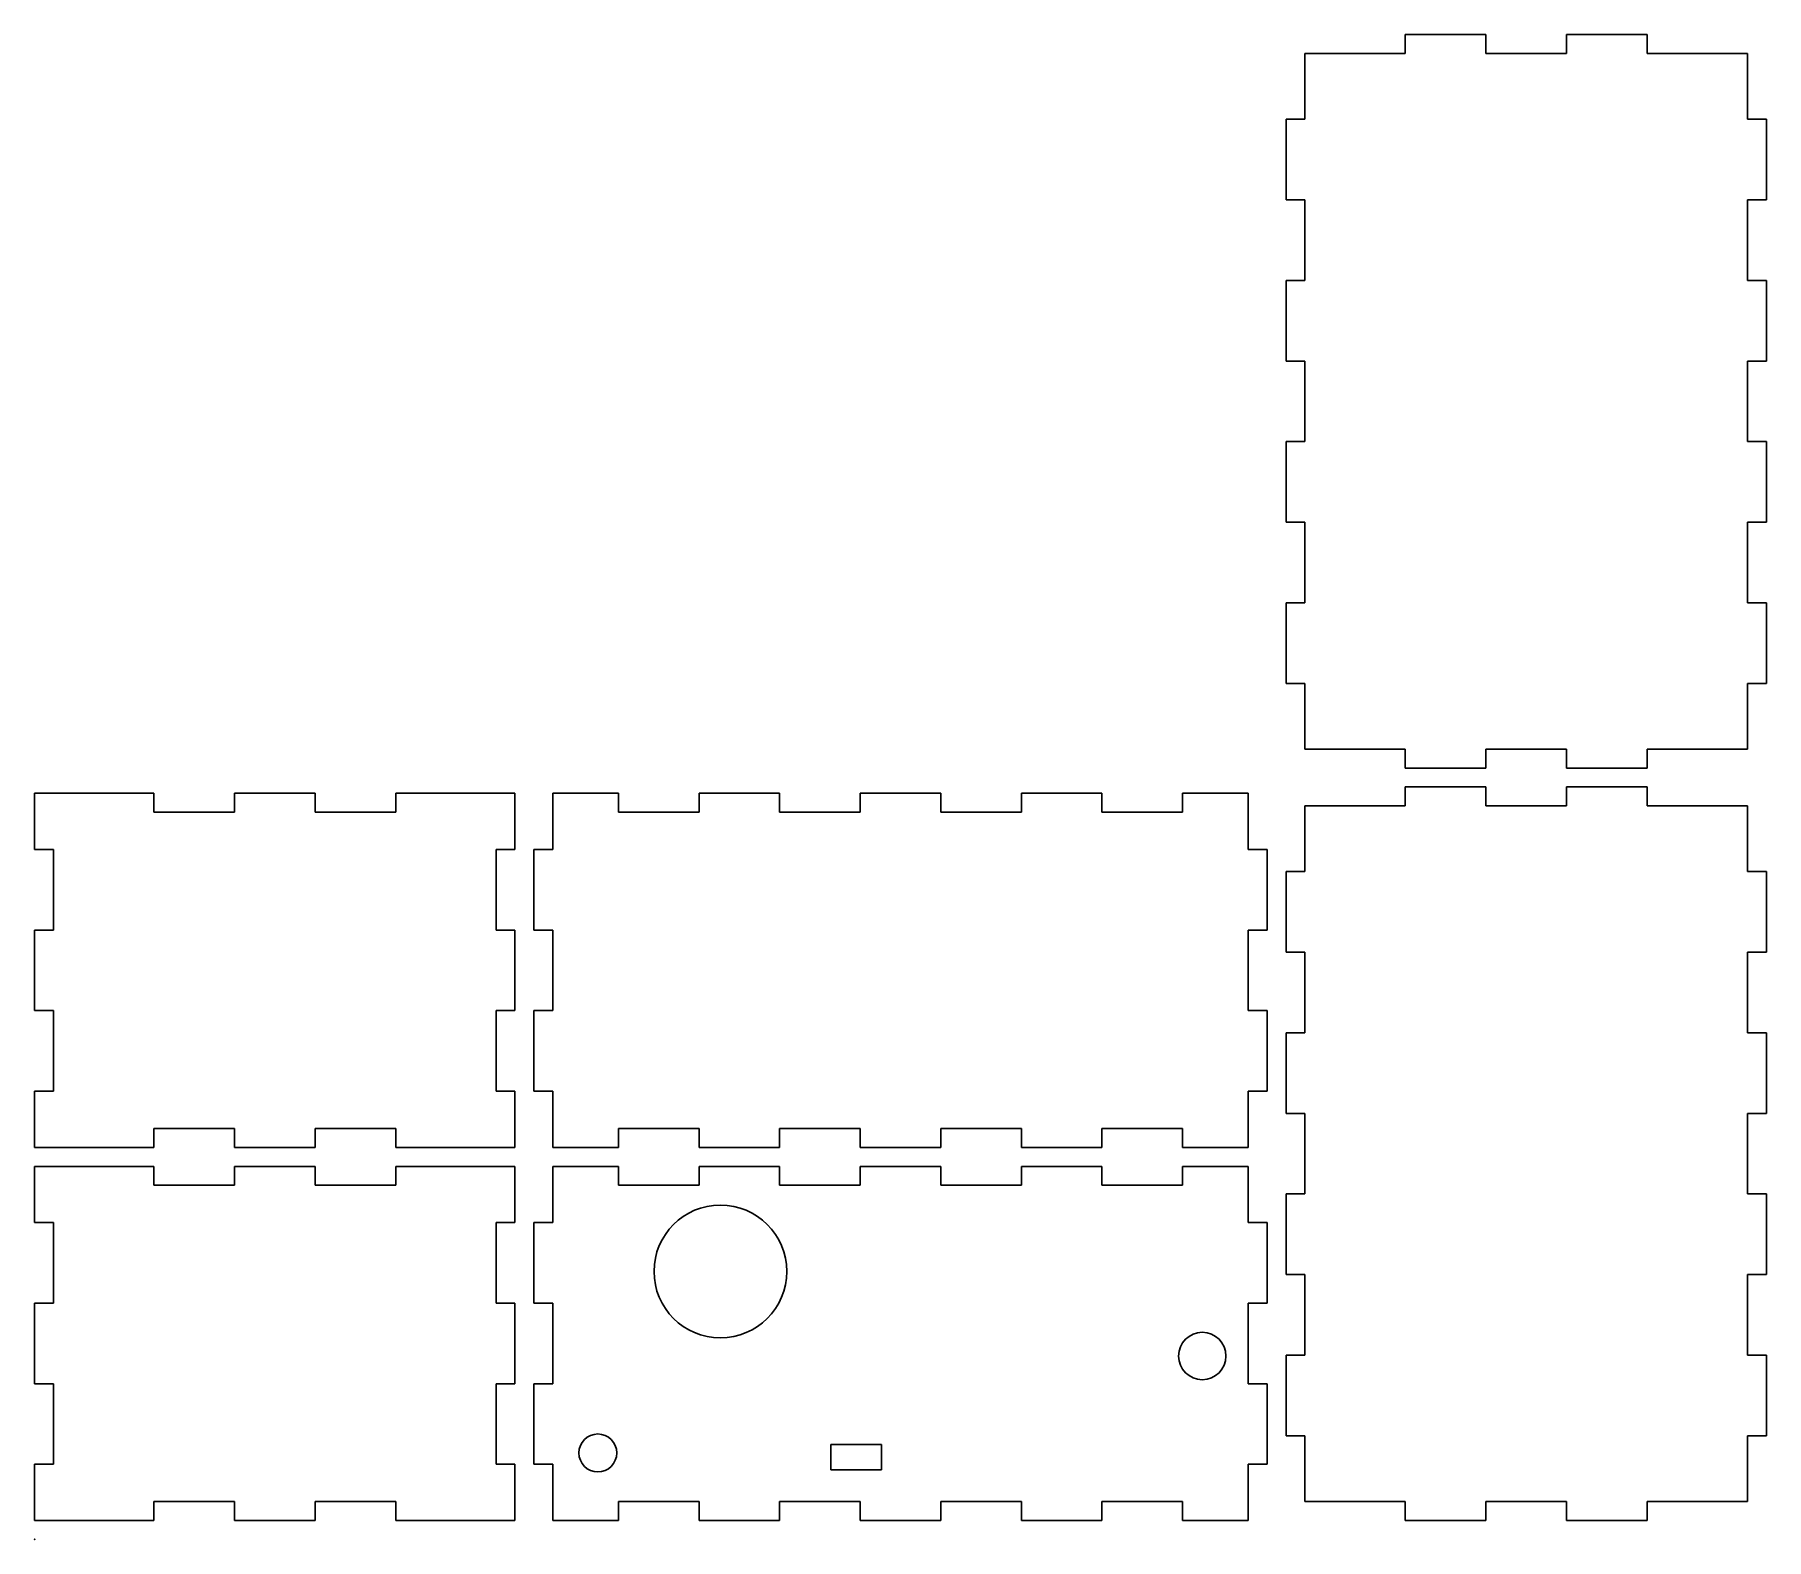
# Model space of a CAD drawing. Header units: centimetres. Extents: x 0 to 27.4, y 0 to 23.8.
import ezdxf

# ---------------------------------------------------------------- set-up
doc = ezdxf.new("R2010")
doc.units = ezdxf.units.CM
doc.header["$MEASUREMENT"] = 0
doc.layers.add('Caixa  tcc V1 v1_Sketch3', color=7, linetype='Continuous')

msp = doc.modelspace()

# ---------------------------------------------------------------- linework, layer by layer
at = {"layer": 'Caixa  tcc V1 v1_Sketch3'}
for p, q in [((21.6875, 23.8), (21.6875, 23.5)), ((22.9625, 23.8), (21.6875, 23.8)), ((22.9625, 23.5), (22.9625, 23.8)), ((24.2375, 23.8), (24.2375, 23.5)), ((25.5125, 23.8), (24.2375, 23.8)), ((25.5125, 23.5), (25.5125, 23.8)), ((20.1, 23.5), (20.1, 22.4625)), ((20.4125, 23.5), (20.1, 23.5)), ((21.6875, 23.5), (20.4125, 23.5)), ((24.2375, 23.5), (22.9625, 23.5)), ((27.1, 23.5), (25.5125, 23.5)), ((27.1, 22.4625), (27.1, 23.5)), ((20.1, 22.4625), (19.8, 22.4625)), ((19.8, 22.4625), (19.8, 21.1875)), ((27.4, 22.4625), (27.1, 22.4625)), ((27.4, 21.1875), (27.4, 22.4625)), ((19.8, 21.1875), (20.1, 21.1875)), ((20.1, 21.1875), (20.1, 19.9125)), ((27.1, 21.1875), (27.4, 21.1875)), ((27.1, 19.9125), (27.1, 21.1875)), ((19.8, 19.9125), (19.8, 18.6375)), ((20.1, 19.9125), (19.8, 19.9125)), ((27.4, 19.9125), (27.1, 19.9125)), ((27.4, 18.6375), (27.4, 19.9125)), ((19.8, 18.6375), (20.1, 18.6375)), ((20.1, 18.6375), (20.1, 17.3625)), ((27.1, 17.3625), (27.1, 18.6375)), ((27.1, 18.6375), (27.4, 18.6375)), ((20.1, 17.3625), (19.8, 17.3625)), ((19.8, 17.3625), (19.8, 16.0875)), ((27.4, 17.3625), (27.1, 17.3625)), ((27.4, 16.0875), (27.4, 17.3625)), ((19.8, 16.0875), (20.1, 16.0875)), ((20.1, 16.0875), (20.1, 14.8125)), ((27.1, 16.0875), (27.4, 16.0875)), ((27.1, 14.8125), (27.1, 16.0875)), ((19.8, 14.8125), (19.8, 13.5375)), ((20.1, 14.8125), (19.8, 14.8125)), ((27.4, 14.8125), (27.1, 14.8125)), ((27.4, 13.5375), (27.4, 14.8125)), ((19.8, 13.5375), (20.1, 13.5375)), ((20.1, 13.5375), (20.1, 12.5)), ((27.1, 12.5), (27.1, 13.5375)), ((27.1, 13.5375), (27.4, 13.5375)), ((20.1, 12.5), (21.6875, 12.5)), ((21.6875, 12.5), (21.6875, 12.2)), ((22.9625, 12.5), (24.2375, 12.5)), ((22.9625, 12.2), (22.9625, 12.5)), ((24.2375, 12.5), (24.2375, 12.2)), ((25.5125, 12.5), (26.7875, 12.5)), ((25.5125, 12.2), (25.5125, 12.5)), ((26.7875, 12.5), (27.1, 12.5)), ((21.6875, 12.2), (22.9625, 12.2)), ((24.2375, 12.2), (25.5125, 12.2)), ((0, 11.8), (0, 10.9125)), ((0.6125, 11.8), (0, 11.8)), ((1.8875, 11.8), (0.6125, 11.8)), ((1.8875, 11.5), (1.8875, 11.8)), ((4.4375, 11.8), (3.1625, 11.8)), ((3.1625, 11.8), (3.1625, 11.5)), ((4.4375, 11.5), (4.4375, 11.8)), ((5.7125, 11.8), (5.7125, 11.5)), ((7.6, 11.8), (5.7125, 11.8)), ((7.6, 10.9125), (7.6, 11.8)), ((9.2375, 11.8), (8.2, 11.8)), ((8.2, 11.8), (8.2, 10.9125)), ((9.2375, 11.5), (9.2375, 11.8)), ((11.7875, 11.8), (10.5125, 11.8)), ((10.5125, 11.8), (10.5125, 11.5)), ((11.7875, 11.5), (11.7875, 11.8)), ((13.0625, 11.8), (13.0625, 11.5)), ((14.3375, 11.8), (13.0625, 11.8)), ((14.3375, 11.5), (14.3375, 11.8)), ((15.6125, 11.8), (15.6125, 11.5)), ((16.8875, 11.8), (15.6125, 11.8)), ((16.8875, 11.5), (16.8875, 11.8)), ((19.2, 11.8), (18.1625, 11.8)), ((18.1625, 11.8), (18.1625, 11.5)), ((19.2, 10.9125), (19.2, 11.8)), ((21.6875, 11.9), (21.6875, 11.6)), ((22.9625, 11.9), (21.6875, 11.9)), ((22.9625, 11.6), (22.9625, 11.9)), ((24.2375, 11.9), (24.2375, 11.6)), ((25.5125, 11.9), (24.2375, 11.9)), ((25.5125, 11.6), (25.5125, 11.9)), ((20.4125, 11.6), (20.1, 11.6)), ((20.1, 11.6), (20.1, 10.5625)), ((21.6875, 11.6), (20.4125, 11.6)), ((24.2375, 11.6), (22.9625, 11.6)), ((27.1, 11.6), (25.5125, 11.6)), ((27.1, 10.5625), (27.1, 11.6)), ((3.1625, 11.5), (1.8875, 11.5)), ((5.7125, 11.5), (4.4375, 11.5)), ((10.5125, 11.5), (9.2375, 11.5)), ((13.0625, 11.5), (11.7875, 11.5)), ((15.6125, 11.5), (14.3375, 11.5)), ((18.1625, 11.5), (16.8875, 11.5)), ((0, 10.9125), (0.3, 10.9125)), ((0.3, 10.9125), (0.3, 9.6375)), ((7.3, 10.9125), (7.6, 10.9125)), ((7.3, 9.6375), (7.3, 10.9125)), ((7.9, 10.9125), (7.9, 9.6375)), ((8.2, 10.9125), (7.9, 10.9125)), ((19.5, 10.9125), (19.2, 10.9125)), ((19.5, 9.6375), (19.5, 10.9125)), ((20.1, 10.5625), (19.8, 10.5625)), ((19.8, 10.5625), (19.8, 9.2875)), ((27.4, 10.5625), (27.1, 10.5625)), ((27.4, 9.2875), (27.4, 10.5625)), ((0.3, 9.6375), (0, 9.6375)), ((0, 9.6375), (0, 8.3625)), ((7.6, 9.6375), (7.3, 9.6375)), ((7.6, 8.3625), (7.6, 9.6375)), ((7.9, 9.6375), (8.2, 9.6375)), ((8.2, 9.6375), (8.2, 8.3625)), ((19.2, 8.3625), (19.2, 9.6375)), ((19.2, 9.6375), (19.5, 9.6375)), ((19.8, 9.2875), (20.1, 9.2875)), ((20.1, 9.2875), (20.1, 8.0125)), ((27.1, 8.0125), (27.1, 9.2875)), ((27.1, 9.2875), (27.4, 9.2875)), ((0, 8.3625), (0.3, 8.3625)), ((0.3, 8.3625), (0.3, 7.0875)), ((7.3, 8.3625), (7.6, 8.3625)), ((7.3, 7.0875), (7.3, 8.3625)), ((7.9, 8.3625), (7.9, 7.0875)), ((8.2, 8.3625), (7.9, 8.3625)), ((19.5, 8.3625), (19.2, 8.3625)), ((19.5, 7.0875), (19.5, 8.3625)), ((20.1, 8.0125), (19.8, 8.0125)), ((19.8, 8.0125), (19.8, 6.7375)), ((27.4, 8.0125), (27.1, 8.0125)), ((27.4, 6.7375), (27.4, 8.0125)), ((0, 7.0875), (0, 6.2)), ((0.3, 7.0875), (0, 7.0875)), ((7.6, 7.0875), (7.3, 7.0875)), ((7.6, 6.2), (7.6, 7.0875)), ((7.9, 7.0875), (8.2, 7.0875)), ((8.2, 7.0875), (8.2, 6.2)), ((19.2, 7.0875), (19.5, 7.0875)), ((19.2, 6.2), (19.2, 7.0875)), ((19.8, 6.7375), (20.1, 6.7375)), ((20.1, 6.7375), (20.1, 5.4625)), ((27.1, 5.4625), (27.1, 6.7375)), ((27.1, 6.7375), (27.4, 6.7375)), ((1.8875, 6.5), (3.1625, 6.5)), ((1.8875, 6.2), (1.8875, 6.5)), ((3.1625, 6.5), (3.1625, 6.2)), ((4.4375, 6.2), (4.4375, 6.5)), ((4.4375, 6.5), (5.7125, 6.5)), ((5.7125, 6.5), (5.7125, 6.2)), ((9.2375, 6.2), (9.2375, 6.5)), ((9.2375, 6.5), (10.5125, 6.5)), ((10.5125, 6.5), (10.5125, 6.2)), ((11.7875, 6.5), (13.0625, 6.5)), ((11.7875, 6.2), (11.7875, 6.5)), ((13.0625, 6.5), (13.0625, 6.2)), ((14.3375, 6.2), (14.3375, 6.5)), ((14.3375, 6.5), (15.6125, 6.5)), ((15.6125, 6.5), (15.6125, 6.2)), ((16.8875, 6.5), (18.1625, 6.5)), ((16.8875, 6.2), (16.8875, 6.5)), ((18.1625, 6.5), (18.1625, 6.2)), ((0, 6.2), (1.8875, 6.2)), ((3.1625, 6.2), (4.4375, 6.2)), ((5.7125, 6.2), (6.9875, 6.2)), ((6.9875, 6.2), (7.6, 6.2)), ((8.2, 6.2), (9.2375, 6.2)), ((10.5125, 6.2), (11.7875, 6.2)), ((13.0625, 6.2), (14.3375, 6.2)), ((15.6125, 6.2), (16.8875, 6.2)), ((18.1625, 6.2), (19.2, 6.2)), ((0, 5.9), (0, 5.0125)), ((0.6125, 5.9), (0, 5.9)), ((1.8875, 5.9), (0.6125, 5.9)), ((1.8875, 5.6), (1.8875, 5.9)), ((4.4375, 5.9), (3.1625, 5.9)), ((3.1625, 5.9), (3.1625, 5.6)), ((4.4375, 5.6), (4.4375, 5.9)), ((5.7125, 5.9), (5.7125, 5.6)), ((7.6, 5.9), (5.7125, 5.9)), ((7.6, 5.0125), (7.6, 5.9)), ((9.2375, 5.9), (8.2, 5.9)), ((8.2, 5.9), (8.2, 5.0125)), ((9.2375, 5.6), (9.2375, 5.9)), ((11.7875, 5.9), (10.5125, 5.9)), ((10.5125, 5.9), (10.5125, 5.6)), ((11.7875, 5.6), (11.7875, 5.9)), ((14.3375, 5.9), (13.0625, 5.9)), ((13.0625, 5.9), (13.0625, 5.6)), ((14.3375, 5.6), (14.3375, 5.9)), ((16.8875, 5.9), (15.6125, 5.9)), ((15.6125, 5.9), (15.6125, 5.6)), ((16.8875, 5.6), (16.8875, 5.9)), ((19.2, 5.9), (18.1625, 5.9)), ((18.1625, 5.9), (18.1625, 5.6)), ((19.2, 5.0125), (19.2, 5.9)), ((3.1625, 5.6), (1.8875, 5.6)), ((5.7125, 5.6), (4.4375, 5.6)), ((10.5125, 5.6), (9.2375, 5.6)), ((13.0625, 5.6), (11.7875, 5.6)), ((15.6125, 5.6), (14.3375, 5.6)), ((18.1625, 5.6), (16.8875, 5.6)), ((20.1, 5.4625), (19.8, 5.4625)), ((19.8, 5.4625), (19.8, 4.1875)), ((27.4, 5.4625), (27.1, 5.4625)), ((27.4, 4.1875), (27.4, 5.4625)), ((0, 5.0125), (0.3, 5.0125)), ((0.3, 5.0125), (0.3, 3.7375)), ((7.3, 5.0125), (7.6, 5.0125)), ((7.3, 3.7375), (7.3, 5.0125)), ((8.2, 5.0125), (7.9, 5.0125)), ((7.9, 5.0125), (7.9, 3.7375)), ((19.5, 5.0125), (19.2, 5.0125)), ((19.5, 3.7375), (19.5, 5.0125)), ((19.8, 4.1875), (20.1, 4.1875)), ((20.1, 4.1875), (20.1, 2.9125)), ((27.1, 4.1875), (27.4, 4.1875)), ((27.1, 2.9125), (27.1, 4.1875)), ((0.3, 3.7375), (0, 3.7375)), ((0, 3.7375), (0, 2.4625)), ((7.6, 3.7375), (7.3, 3.7375)), ((7.6, 2.4625), (7.6, 3.7375)), ((7.9, 3.7375), (8.2, 3.7375)), ((8.2, 3.7375), (8.2, 2.4625)), ((19.2, 2.4625), (19.2, 3.7375)), ((19.2, 3.7375), (19.5, 3.7375)), ((20.1, 2.9125), (19.8, 2.9125)), ((19.8, 2.9125), (19.8, 1.6375)), ((27.4, 2.9125), (27.1, 2.9125)), ((27.4, 1.6375), (27.4, 2.9125)), ((0, 2.4625), (0.3, 2.4625)), ((0.3, 2.4625), (0.3, 1.1875)), ((7.3, 1.1875), (7.3, 2.4625)), ((7.3, 2.4625), (7.6, 2.4625)), ((8.2, 2.4625), (7.9, 2.4625)), ((7.9, 2.4625), (7.9, 1.1875)), ((19.5, 2.4625), (19.2, 2.4625)), ((19.5, 1.1875), (19.5, 2.4625)), ((12.6, 1.1), (12.6, 1.5)), ((12.6, 1.5), (13.4, 1.5)), ((13.4, 1.5), (13.4, 1.1)), ((19.8, 1.6375), (20.1, 1.6375)), ((20.1, 1.6375), (20.1, 0.6)), ((27.1, 0.6), (27.1, 1.6375)), ((27.1, 1.6375), (27.4, 1.6375)), ((0.3, 1.1875), (0, 1.1875)), ((0, 1.1875), (0, 0.3)), ((7.6, 1.1875), (7.3, 1.1875)), ((7.6, 0.3), (7.6, 1.1875)), ((7.9, 1.1875), (8.2, 1.1875)), ((8.2, 1.1875), (8.2, 0.3)), ((13.4, 1.1), (12.6, 1.1)), ((19.2, 0.3), (19.2, 1.1875)), ((19.2, 1.1875), (19.5, 1.1875)), ((1.8875, 0.3), (1.8875, 0.6)), ((1.8875, 0.6), (3.1625, 0.6)), ((3.1625, 0.6), (3.1625, 0.3)), ((4.4375, 0.6), (5.7125, 0.6)), ((4.4375, 0.3), (4.4375, 0.6)), ((5.7125, 0.6), (5.7125, 0.3)), ((9.2375, 0.3), (9.2375, 0.6)), ((9.2375, 0.6), (10.5125, 0.6)), ((10.5125, 0.6), (10.5125, 0.3)), ((11.7875, 0.6), (13.0625, 0.6)), ((11.7875, 0.3), (11.7875, 0.6)), ((13.0625, 0.6), (13.0625, 0.3)), ((14.3375, 0.6), (15.6125, 0.6)), ((14.3375, 0.3), (14.3375, 0.6)), ((15.6125, 0.6), (15.6125, 0.3)), ((16.8875, 0.6), (18.1625, 0.6)), ((16.8875, 0.3), (16.8875, 0.6)), ((18.1625, 0.6), (18.1625, 0.3)), ((20.1, 0.6), (21.6875, 0.6)), ((21.6875, 0.6), (21.6875, 0.3)), ((22.9625, 0.3), (22.9625, 0.6)), ((22.9625, 0.6), (24.2375, 0.6)), ((24.2375, 0.6), (24.2375, 0.3)), ((25.5125, 0.6), (26.7875, 0.6)), ((25.5125, 0.3), (25.5125, 0.6)), ((26.7875, 0.6), (27.1, 0.6)), ((0, 0.3), (1.8875, 0.3)), ((3.1625, 0.3), (4.4375, 0.3)), ((5.7125, 0.3), (6.9875, 0.3)), ((6.9875, 0.3), (7.6, 0.3)), ((8.2, 0.3), (9.2375, 0.3)), ((10.5125, 0.3), (11.7875, 0.3)), ((13.0625, 0.3), (14.3375, 0.3)), ((15.6125, 0.3), (16.8875, 0.3)), ((18.1625, 0.3), (19.2, 0.3)), ((21.6875, 0.3), (22.9625, 0.3)), ((24.2375, 0.3), (25.5125, 0.3))]:
    msp.add_line(p, q, dxfattribs=at)
for centre, radius in [((10.85, 4.2374), 1.05), ((18.475, 2.9), 0.375), ((8.9113, 1.3668), 0.3)]:
    msp.add_circle(centre, radius, dxfattribs=at)
msp.add_point((0, 0), dxfattribs=at)

doc.saveas('drawing.dxf')
